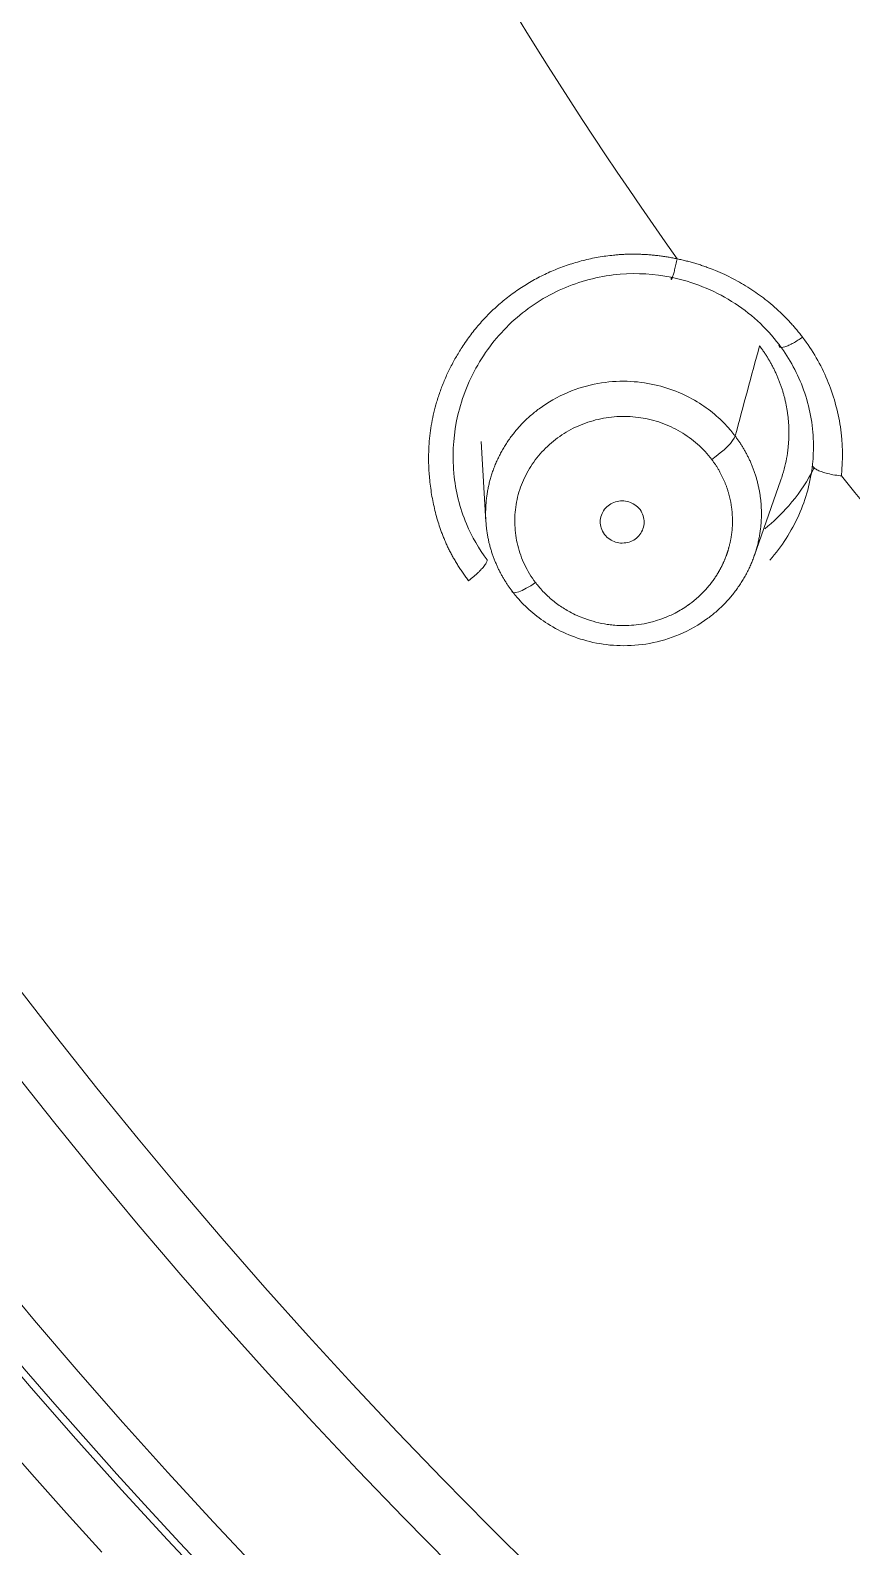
# Model space of a CAD drawing. Extents: x 19821 to 22981, y -91 to 2224.
# Drawn here: x 20698.75 to 20707.21, y 1173.91 to 1189.54 of the extents above; entities that cross this region are included whole.
import ezdxf

# ---------------------------------------------------------------- set-up
doc = ezdxf.new("R2010")
doc.units = 0
doc.header["$LTSCALE"] = 10
doc.header["$MEASUREMENT"] = 0
doc.layers.add('1', color=7, linetype='CONTINUOUS')

msp = doc.modelspace()

# ---------------------------------------------------------------- linework, layer by layer
at = {"layer": '1', "color": 7, "linetype": 'Continuous', "lineweight": 18}
for p, q in [((20703.392, 1185.299), (20703.442, 1184.471)), ((20706.204, 1184.119), (20706.479, 1184.905))]:
    msp.add_line(p, q, dxfattribs=at)
for centre, major_axis, ratio, start_param, end_param in [((20744.931, 1212.247), (-60.5, 0), 0.961262, 4.72417, 7.004197), ((20744.931, 1212.384), (60, 0), 0.961262, 1.582577, 4.712389), ((20744.931, 1212.384), (-59.925, 0), 0.961262, 4.712389, 7.853982), ((20705.767, 1185.198), (-0.24, -0.181), 0.223174, 1.404664, 2.861928), ((20703.952, 1183.93), (0.24, 0.181), 0.223223, 2.983254, 4.545137)]:
    msp.add_ellipse(centre, major_axis=major_axis, ratio=ratio, start_param=start_param, end_param=end_param, dxfattribs=at)
at = {"layer": '1', "color": 7, "linetype": 'Continuous', "lineweight": 13}
for centre, major_axis, start_param, end_param in [((20744.931, 1212.247), (59.425, 0), 1.570796, 4.70194), ((20744.931, 1212.247), (57.948, 0), 1.579187, 4.712389), ((20744.931, 1212.291), (57.403, 0), 1.579486, 4.712389), ((20744.931, 1213.073), (-47.825, 0), 0.448943, 0.598254), ((20744.931, 1213.073), (-47.825, 0), 0.658383, 0.807693)]:
    msp.add_ellipse(centre, major_axis=major_axis, ratio=0.961262, start_param=start_param, end_param=end_param, dxfattribs=at)
at = {"layer": '1', "color": 7, "linetype": 'Continuous', "lineweight": 18}
for points, knots in [([(20702.863, 1184.905), (20702.858, 1184.954), (20702.852, 1185.041), (20702.851, 1185.165), (20702.856, 1185.275), (20702.867, 1185.385), (20702.883, 1185.493), (20702.905, 1185.6), (20702.935, 1185.71), (20702.972, 1185.824), (20703.018, 1185.94), (20703.07, 1186.054), (20703.13, 1186.165), (20703.201, 1186.281), (20703.285, 1186.401), (20703.383, 1186.522), (20703.489, 1186.634), (20703.604, 1186.738), (20703.727, 1186.834), (20703.857, 1186.921), (20703.994, 1186.998), (20704.138, 1187.065), (20704.288, 1187.122), (20704.442, 1187.167), (20704.598, 1187.201), (20704.72, 1187.217), (20704.804, 1187.225), (20704.85, 1187.228), (20704.897, 1187.23), (20704.944, 1187.231), (20704.991, 1187.231), (20705.037, 1187.229), (20705.084, 1187.227), (20705.131, 1187.224), (20705.178, 1187.219), (20705.225, 1187.214), (20705.272, 1187.208), (20705.319, 1187.2), (20705.365, 1187.192), (20705.397, 1187.185), (20705.412, 1187.182)], [0, 0, 0, 0, 0.03766, 0.066039, 0.094091, 0.12189, 0.149512, 0.177034, 0.204534, 0.23606, 0.267508, 0.298982, 0.330583, 0.362414, 0.401816, 0.440719, 0.479325, 0.517842, 0.557321, 0.596496, 0.635596, 0.674848, 0.715428, 0.755542, 0.795422, 0.835297, 0.847006, 0.858699, 0.870381, 0.882059, 0.893739, 0.905429, 0.917133, 0.928858, 0.940611, 0.952398, 0.964224, 0.976096, 0.988019, 1, 1, 1, 1]), ([(20703.107, 1185.034), (20703.097, 1185.21), (20703.128, 1185.59), (20703.348, 1186.135), (20703.739, 1186.6), (20704.248, 1186.915), (20704.806, 1187.05), (20705.178, 1187.027), (20705.349, 1186.992)], [0, 0, 0, 0, 0.155673, 0.332455, 0.506994, 0.678284, 0.846459, 1, 1, 1, 1]), ([(20705.349, 1186.992), (20705.57, 1186.947), (20705.783, 1186.862), (20706.067, 1186.685), (20706.156, 1186.618), (20706.32, 1186.468), (20706.395, 1186.386), (20706.461, 1186.298)], [0, 0, 0, 0, 0.5, 0.5, 0.75, 0.75, 1, 1, 1, 1]), ([(20706.26, 1186.286), (20706.267, 1186.276), (20706.282, 1186.256), (20706.304, 1186.224), (20706.325, 1186.193), (20706.345, 1186.161), (20706.365, 1186.128), (20706.383, 1186.095), (20706.401, 1186.061), (20706.418, 1186.026), (20706.434, 1185.992), (20706.449, 1185.956), (20706.463, 1185.921), (20706.477, 1185.885), (20706.489, 1185.848), (20706.501, 1185.812), (20706.511, 1185.774), (20706.521, 1185.737), (20706.529, 1185.699), (20706.537, 1185.661), (20706.544, 1185.623), (20706.549, 1185.584), (20706.554, 1185.545), (20706.558, 1185.506), (20706.56, 1185.467), (20706.562, 1185.428), (20706.562, 1185.389), (20706.562, 1185.349), (20706.56, 1185.31), (20706.557, 1185.27), (20706.553, 1185.231), (20706.549, 1185.191), (20706.539, 1185.129), (20706.521, 1185.042), (20706.498, 1184.96), (20706.482, 1184.913), (20706.479, 1184.905)], [0, 0, 0, 0, 0.025745, 0.051546, 0.077405, 0.103321, 0.129293, 0.155323, 0.18141, 0.207553, 0.233754, 0.260012, 0.286326, 0.312698, 0.339126, 0.365611, 0.392153, 0.418752, 0.445408, 0.472121, 0.49889, 0.525716, 0.552599, 0.579539, 0.606536, 0.633589, 0.660699, 0.687865, 0.715089, 0.742368, 0.769705, 0.797098, 0.824548, 0.899175, 0.981988, 1, 1, 1, 1]), ([(20706.461, 1186.298), (20706.463, 1186.296), (20706.57, 1186.153), (20706.743, 1185.832), (20706.824, 1185.402), (20706.813, 1185.142), (20706.805, 1185.066)], [0, 0, 0, 0, 0.006506, 0.404656, 0.82411, 1, 1, 1, 1]), ([(20706.008, 1185.357), (20706.005, 1185.361), (20705.998, 1185.37), (20705.988, 1185.384), (20705.977, 1185.397), (20705.966, 1185.41), (20705.917, 1185.468), (20705.815, 1185.571), (20705.639, 1185.703), (20705.425, 1185.815), (20705.174, 1185.895), (20704.891, 1185.93), (20704.586, 1185.908), (20704.274, 1185.815), (20704.063, 1185.695), (20703.943, 1185.602), (20703.899, 1185.565), (20703.856, 1185.526), (20703.816, 1185.486), (20703.778, 1185.445), (20703.742, 1185.402), (20703.708, 1185.359), (20703.676, 1185.315), (20703.646, 1185.27), (20703.618, 1185.225), (20703.593, 1185.179), (20703.57, 1185.132), (20703.548, 1185.086), (20703.529, 1185.039), (20703.511, 1184.991), (20703.496, 1184.944), (20703.483, 1184.897), (20703.471, 1184.85), (20703.461, 1184.803), (20703.453, 1184.756), (20703.447, 1184.709), (20703.443, 1184.663), (20703.44, 1184.617), (20703.439, 1184.572), (20703.439, 1184.527), (20703.441, 1184.483), (20703.445, 1184.439), (20703.449, 1184.396), (20703.455, 1184.354), (20703.463, 1184.312), (20703.471, 1184.271), (20703.481, 1184.231), (20703.492, 1184.192), (20703.504, 1184.153), (20703.517, 1184.115), (20703.531, 1184.079), (20703.546, 1184.043), (20703.561, 1184.008), (20703.577, 1183.974), (20703.595, 1183.94), (20703.612, 1183.908), (20703.631, 1183.877), (20703.65, 1183.846), (20703.669, 1183.817), (20703.689, 1183.788), (20703.703, 1183.769), (20703.71, 1183.76)], [0, 0, 0, 0, 0.003921, 0.007817, 0.011689, 0.015536, 0.019358, 0.064573, 0.114371, 0.16875, 0.227711, 0.291254, 0.359377, 0.43208, 0.50936, 0.522766, 0.53605, 0.549213, 0.562254, 0.575174, 0.587972, 0.600648, 0.613202, 0.625635, 0.637946, 0.650136, 0.662203, 0.674149, 0.685973, 0.697676, 0.709256, 0.720715, 0.732052, 0.743267, 0.75436, 0.765331, 0.776181, 0.786908, 0.797514, 0.807998, 0.81836, 0.8286, 0.838718, 0.848715, 0.858589, 0.868342, 0.877972, 0.887481, 0.896868, 0.906133, 0.915276, 0.924297, 0.933196, 0.941973, 0.950628, 0.959162, 0.967573, 0.975863, 0.98403, 0.992076, 1, 1, 1, 1]), ([(20703.71, 1183.76), (20703.713, 1183.756), (20703.72, 1183.747), (20703.73, 1183.734), (20703.741, 1183.72), (20703.752, 1183.707), (20703.802, 1183.648), (20703.905, 1183.545), (20704.082, 1183.412), (20704.297, 1183.301), (20704.549, 1183.221), (20704.832, 1183.187), (20705.135, 1183.21), (20705.446, 1183.303), (20705.655, 1183.422), (20705.775, 1183.515), (20705.819, 1183.552), (20705.861, 1183.591), (20705.901, 1183.631), (20705.94, 1183.672), (20705.976, 1183.714), (20706.01, 1183.757), (20706.041, 1183.801), (20706.071, 1183.846), (20706.099, 1183.891), (20706.124, 1183.937), (20706.148, 1183.983), (20706.169, 1184.03), (20706.189, 1184.077), (20706.206, 1184.124), (20706.221, 1184.171), (20706.235, 1184.218), (20706.247, 1184.265), (20706.256, 1184.312), (20706.264, 1184.359), (20706.271, 1184.405), (20706.275, 1184.452), (20706.278, 1184.497), (20706.279, 1184.543), (20706.279, 1184.588), (20706.277, 1184.632), (20706.274, 1184.676), (20706.269, 1184.719), (20706.263, 1184.761), (20706.256, 1184.803), (20706.247, 1184.844), (20706.238, 1184.884), (20706.227, 1184.924), (20706.215, 1184.962), (20706.202, 1185), (20706.188, 1185.037), (20706.173, 1185.073), (20706.158, 1185.108), (20706.141, 1185.142), (20706.124, 1185.176), (20706.106, 1185.208), (20706.088, 1185.24), (20706.069, 1185.27), (20706.049, 1185.3), (20706.029, 1185.329), (20706.015, 1185.348), (20706.008, 1185.357)], [0, 0, 0, 0, 0.003868, 0.007742, 0.011622, 0.015507, 0.019397, 0.06511, 0.115266, 0.16986, 0.228891, 0.292354, 0.360244, 0.432556, 0.509282, 0.522646, 0.535891, 0.549015, 0.562019, 0.574904, 0.587668, 0.600312, 0.612837, 0.625242, 0.637526, 0.649691, 0.661736, 0.673661, 0.685466, 0.697151, 0.708716, 0.720161, 0.731487, 0.742693, 0.753779, 0.764745, 0.775591, 0.786318, 0.796924, 0.807411, 0.817779, 0.828026, 0.838154, 0.848162, 0.858051, 0.867819, 0.877468, 0.886998, 0.896408, 0.905698, 0.914869, 0.92392, 0.932851, 0.941663, 0.950356, 0.958928, 0.967382, 0.975716, 0.98393, 0.992025, 1, 1, 1, 1]), ([(20706.805, 1185.066), (20706.796, 1184.976), (20706.779, 1184.887), (20706.732, 1184.712), (20706.701, 1184.626), (20706.627, 1184.459), (20706.583, 1184.378), (20706.484, 1184.222), (20706.428, 1184.148), (20706.367, 1184.078)], [0, 0, 0, 0, 0.25, 0.25, 0.5, 0.5, 0.75, 0.75, 1, 1, 1, 1]), ([(20706.313, 1184.4), (20706.402, 1184.472), (20706.584, 1184.648), (20706.741, 1184.872), (20706.814, 1185.012), (20706.824, 1185.032)], [0, 0, 0, 0, 0.418148, 0.917898, 1, 1, 1, 1])]:
    msp.add_open_spline(points, degree=3, knots=knots, dxfattribs=at)
at = {"layer": '1', "color": 7, "linetype": 'Continuous', "lineweight": 13}
msp.add_rational_spline([(20705.412, 1187.182), (20705.372, 1187.003), (20705.346, 1186.922), (20705.349, 1186.992)], [1.19336088199, 0.933180809832, 0.935568077762, 1.20052268578], degree=3, dxfattribs=at)
for points, degree in [([(20705.412, 1187.182), (20705.799, 1187.102), (20706.469, 1186.684), (20706.702, 1186.375)], 2), ([(20706.009, 1185.357), (20706.05, 1185.512), (20706.134, 1185.822), (20706.218, 1186.131), (20706.26, 1186.286)], 3)]:
    msp.add_open_spline(points, degree=degree, dxfattribs=at)
for points, knots in [([(20706.702, 1186.375), (20706.687, 1186.364), (20706.671, 1186.354), (20706.64, 1186.333), (20706.623, 1186.324), (20706.592, 1186.306), (20706.576, 1186.298), (20706.547, 1186.285), (20706.533, 1186.28), (20706.509, 1186.272), (20706.499, 1186.27), (20706.481, 1186.268), (20706.474, 1186.269), (20706.465, 1186.273), (20706.462, 1186.277), (20706.459, 1186.286), (20706.459, 1186.292), (20706.461, 1186.298)], [0, 0, 0, 0, 0.125, 0.125, 0.25, 0.25, 0.375, 0.375, 0.5, 0.5, 0.625, 0.625, 0.75, 0.75, 0.875, 0.875, 1, 1, 1, 1]), ([(20703.952, 1183.848), (20703.909, 1183.905), (20703.872, 1183.966), (20703.811, 1184.094), (20703.787, 1184.161), (20703.753, 1184.298), (20703.743, 1184.368), (20703.737, 1184.509), (20703.741, 1184.58), (20703.764, 1184.719), (20703.783, 1184.788), (20703.834, 1184.92), (20703.866, 1184.984), (20703.943, 1185.104), (20703.987, 1185.161), (20704.087, 1185.264), (20704.142, 1185.311), (20704.261, 1185.394), (20704.324, 1185.43), (20704.457, 1185.489), (20704.527, 1185.512), (20704.67, 1185.545), (20704.743, 1185.555), (20704.889, 1185.561), (20704.963, 1185.556), (20705.108, 1185.535), (20705.179, 1185.517), (20705.317, 1185.468), (20705.383, 1185.437), (20705.508, 1185.364), (20705.567, 1185.321), (20705.675, 1185.225), (20705.724, 1185.172), (20705.767, 1185.115)], [0, 0, 0, 0, 0.0625, 0.0625, 0.125, 0.125, 0.1875, 0.1875, 0.25, 0.25, 0.3125, 0.3125, 0.375, 0.375, 0.4375, 0.4375, 0.5, 0.5, 0.5625, 0.5625, 0.625, 0.625, 0.6875, 0.6875, 0.75, 0.75, 0.8125, 0.8125, 0.875, 0.875, 0.9375, 0.9375, 1, 1, 1, 1]), ([(20705.767, 1185.115), (20705.771, 1185.111), (20705.777, 1185.102), (20705.787, 1185.089), (20705.796, 1185.075), (20705.805, 1185.062), (20705.814, 1185.048), (20705.823, 1185.034), (20705.831, 1185.021), (20705.839, 1185.007), (20705.847, 1184.993), (20705.855, 1184.979), (20705.862, 1184.965), (20705.869, 1184.951), (20705.876, 1184.937), (20705.883, 1184.923), (20705.889, 1184.909), (20705.895, 1184.895), (20705.901, 1184.881), (20705.907, 1184.867), (20705.913, 1184.853), (20705.918, 1184.839), (20705.923, 1184.825), (20705.928, 1184.811), (20705.932, 1184.797), (20705.937, 1184.783), (20705.941, 1184.768), (20705.945, 1184.754), (20705.948, 1184.74), (20705.952, 1184.726), (20705.955, 1184.713), (20705.958, 1184.699), (20705.961, 1184.685), (20705.964, 1184.671), (20705.966, 1184.657), (20705.968, 1184.643), (20705.97, 1184.63), (20705.972, 1184.616), (20705.974, 1184.602), (20705.975, 1184.589), (20705.977, 1184.575), (20705.978, 1184.562), (20705.979, 1184.548), (20705.979, 1184.535), (20705.98, 1184.522), (20705.98, 1184.509), (20705.981, 1184.495), (20705.981, 1184.482), (20705.981, 1184.469), (20705.98, 1184.457), (20705.98, 1184.444), (20705.98, 1184.431), (20705.979, 1184.418), (20705.978, 1184.406), (20705.977, 1184.393), (20705.976, 1184.381), (20705.975, 1184.368), (20705.973, 1184.356), (20705.972, 1184.344), (20705.97, 1184.332), (20705.968, 1184.32), (20705.966, 1184.308), (20705.964, 1184.296), (20705.962, 1184.285), (20705.959, 1184.273), (20705.957, 1184.262), (20705.954, 1184.25), (20705.952, 1184.239), (20705.949, 1184.228), (20705.946, 1184.217), (20705.943, 1184.206), (20705.94, 1184.195), (20705.937, 1184.184), (20705.934, 1184.173), (20705.93, 1184.163), (20705.927, 1184.152), (20705.923, 1184.142), (20705.92, 1184.131), (20705.916, 1184.121), (20705.912, 1184.111), (20705.908, 1184.101), (20705.904, 1184.091), (20705.9, 1184.082), (20705.896, 1184.072), (20705.892, 1184.062), (20705.888, 1184.053), (20705.884, 1184.044), (20705.879, 1184.034), (20705.875, 1184.025), (20705.87, 1184.016), (20705.866, 1184.007), (20705.861, 1183.999), (20705.857, 1183.99), (20705.852, 1183.981), (20705.848, 1183.973), (20705.843, 1183.964), (20705.838, 1183.956), (20705.833, 1183.948), (20705.828, 1183.94), (20705.823, 1183.932), (20705.819, 1183.924), (20705.814, 1183.916), (20705.809, 1183.909), (20705.804, 1183.901), (20705.799, 1183.894), (20705.794, 1183.886), (20705.789, 1183.879), (20705.784, 1183.872), (20705.778, 1183.865), (20705.773, 1183.858), (20705.768, 1183.851), (20705.763, 1183.844), (20705.758, 1183.838), (20705.753, 1183.831), (20705.748, 1183.825), (20705.743, 1183.818), (20705.737, 1183.812), (20705.732, 1183.806), (20705.727, 1183.8), (20705.722, 1183.794), (20705.717, 1183.788), (20705.712, 1183.782), (20705.707, 1183.776), (20705.701, 1183.771), (20705.696, 1183.765), (20705.691, 1183.76), (20705.686, 1183.754), (20705.681, 1183.749), (20705.676, 1183.744), (20705.671, 1183.739), (20705.666, 1183.734), (20705.661, 1183.729), (20705.656, 1183.724), (20705.651, 1183.719), (20705.646, 1183.714), (20705.641, 1183.71), (20705.636, 1183.705), (20705.631, 1183.701), (20705.627, 1183.696), (20705.622, 1183.692), (20705.617, 1183.688), (20705.612, 1183.684), (20705.608, 1183.68), (20705.603, 1183.676), (20705.598, 1183.672), (20705.594, 1183.668), (20705.589, 1183.664), (20705.585, 1183.66), (20705.58, 1183.657), (20705.576, 1183.653), (20705.571, 1183.65), (20705.567, 1183.646), (20705.562, 1183.643), (20705.558, 1183.639), (20705.554, 1183.636), (20705.55, 1183.633), (20705.546, 1183.63), (20705.541, 1183.627), (20705.537, 1183.624), (20705.533, 1183.621), (20705.529, 1183.618), (20705.525, 1183.615), (20705.481, 1183.584), (20705.401, 1183.535), (20705.287, 1183.484), (20705.198, 1183.454), (20705.11, 1183.43), (20705.019, 1183.413), (20704.919, 1183.404), (20704.831, 1183.403), (20704.757, 1183.408), (20704.633, 1183.423), (20704.48, 1183.462), (20704.336, 1183.526), (20704.25, 1183.576), (20704.196, 1183.612), (20704.142, 1183.651), (20704.091, 1183.695), (20704.041, 1183.743), (20704.004, 1183.784), (20703.979, 1183.814), (20703.965, 1183.831), (20703.956, 1183.842), (20703.952, 1183.848)], [0, 0, 0, 0, 0.004832, 0.009642, 0.014431, 0.019198, 0.023943, 0.028666, 0.033368, 0.038049, 0.042707, 0.047344, 0.051959, 0.056553, 0.061125, 0.065675, 0.070204, 0.074711, 0.079196, 0.08366, 0.088102, 0.092522, 0.096921, 0.101298, 0.105654, 0.109987, 0.114299, 0.11859, 0.122859, 0.127106, 0.131331, 0.135535, 0.139717, 0.143877, 0.148016, 0.152133, 0.156229, 0.160302, 0.164355, 0.168385, 0.172394, 0.176381, 0.180347, 0.18429, 0.188213, 0.192113, 0.195992, 0.199849, 0.203685, 0.207499, 0.211291, 0.215061, 0.21881, 0.222537, 0.226243, 0.229927, 0.233589, 0.23723, 0.240849, 0.244446, 0.248022, 0.251576, 0.255108, 0.258618, 0.262107, 0.265575, 0.26902, 0.272444, 0.275847, 0.279227, 0.282586, 0.285924, 0.289239, 0.292533, 0.295806, 0.299056, 0.302285, 0.305493, 0.308678, 0.311842, 0.314985, 0.318105, 0.321205, 0.324282, 0.327338, 0.330372, 0.333384, 0.336375, 0.339344, 0.342291, 0.345217, 0.348121, 0.351004, 0.353864, 0.356704, 0.359521, 0.362317, 0.365091, 0.367843, 0.370574, 0.373283, 0.375971, 0.378637, 0.381281, 0.383903, 0.386504, 0.389083, 0.391641, 0.394177, 0.396691, 0.399184, 0.401654, 0.404104, 0.406531, 0.408937, 0.411321, 0.413684, 0.416025, 0.418344, 0.420642, 0.422918, 0.425172, 0.427404, 0.429615, 0.431805, 0.433972, 0.436118, 0.438243, 0.440345, 0.442426, 0.444486, 0.446523, 0.448539, 0.450534, 0.452506, 0.454457, 0.456387, 0.458294, 0.46018, 0.462045, 0.463888, 0.465709, 0.467508, 0.469286, 0.471042, 0.472776, 0.474489, 0.47618, 0.47785, 0.479497, 0.481123, 0.482728, 0.484311, 0.485872, 0.487411, 0.488929, 0.490425, 0.4919, 0.493353, 0.494784, 0.496194, 0.497581, 0.498948, 0.543054, 0.578533, 0.605381, 0.623592, 0.655956, 0.684566, 0.709417, 0.730505, 0.747828, 0.815777, 0.864408, 0.88261, 0.901287, 0.920436, 0.940057, 0.960147, 0.980706, 0.987795, 0.994227, 1, 1, 1, 1]), ([(20707.102, 1184.946), (20707.093, 1184.947), (20707.056, 1184.951), (20706.995, 1184.961), (20706.94, 1184.975), (20706.904, 1184.986), (20706.881, 1184.995), (20706.86, 1185.004), (20706.835, 1185.017), (20706.811, 1185.035), (20706.802, 1185.053), (20706.804, 1185.063), (20706.805, 1185.066)], [0, 0, 0, 0, 0.050604, 0.200088, 0.349573, 0.424315, 0.499058, 0.5738, 0.648542, 0.798027, 0.947512, 1, 1, 1, 1]), ([(20703.263, 1183.865), (20703.258, 1183.872), (20703.248, 1183.884), (20703.234, 1183.904), (20703.22, 1183.924), (20703.206, 1183.943), (20703.193, 1183.963), (20703.18, 1183.983), (20703.167, 1184.003), (20703.154, 1184.023), (20703.142, 1184.043), (20703.13, 1184.063), (20703.118, 1184.083), (20703.106, 1184.103), (20703.095, 1184.124), (20703.084, 1184.144), (20703.074, 1184.165), (20703.063, 1184.185), (20703.053, 1184.206), (20703.043, 1184.227), (20703.034, 1184.247), (20703.024, 1184.268), (20703.015, 1184.289), (20703.006, 1184.31), (20702.998, 1184.331), (20702.99, 1184.352), (20702.982, 1184.373), (20702.968, 1184.412), (20702.949, 1184.471), (20702.926, 1184.549), (20702.907, 1184.63), (20702.884, 1184.74), (20702.871, 1184.833), (20702.864, 1184.897), (20702.863, 1184.905)], [0, 0, 0, 0, 0.021603, 0.043113, 0.064532, 0.085862, 0.107106, 0.128265, 0.149341, 0.170338, 0.191258, 0.212102, 0.232874, 0.253576, 0.274209, 0.294777, 0.315283, 0.335728, 0.356115, 0.376447, 0.396727, 0.416957, 0.437139, 0.457277, 0.477372, 0.497429, 0.517449, 0.537436, 0.608045, 0.679952, 0.753256, 0.82805, 0.979661, 1, 1, 1, 1]), ([(20703.455, 1184.081), (20703.369, 1184.194), (20703.208, 1184.474), (20703.124, 1184.812), (20703.108, 1185.013), (20703.107, 1185.034)], [0, 0, 0, 0, 0.418339, 0.939227, 1, 1, 1, 1]), ([(20703.263, 1183.865), (20703.267, 1183.869), (20703.292, 1183.888), (20703.325, 1183.915), (20703.356, 1183.944), (20703.376, 1183.964), (20703.395, 1183.983), (20703.418, 1184.01), (20703.442, 1184.042), (20703.454, 1184.067), (20703.455, 1184.078), (20703.455, 1184.081)], [0, 0, 0, 0, 0.039631, 0.219096, 0.308828, 0.398561, 0.488293, 0.578026, 0.75749, 0.936955, 1, 1, 1, 1])]:
    msp.add_open_spline(points, degree=3, knots=knots, dxfattribs=at)
at = {"layer": '1', "color": 7, "linetype": 'Continuous', "lineweight": 18}
for points in [[(20706.702, 1186.375), (20706.807, 1186.237), (20706.974, 1185.946), (20707.113, 1185.452), (20707.121, 1185.117), (20707.102, 1184.946)], [(20705.029, 1184.599), (20704.994, 1184.639), (20704.92, 1184.692), (20704.769, 1184.691), (20704.653, 1184.611), (20704.603, 1184.473), (20704.633, 1184.388), (20704.662, 1184.343)], [(20704.662, 1184.343), (20704.697, 1184.303), (20704.771, 1184.25), (20704.922, 1184.251), (20705.038, 1184.332), (20705.087, 1184.47), (20705.058, 1184.555), (20705.029, 1184.599)]]:
    msp.add_open_spline(points, degree=3, dxfattribs=at)

doc.saveas('drawing.dxf')
